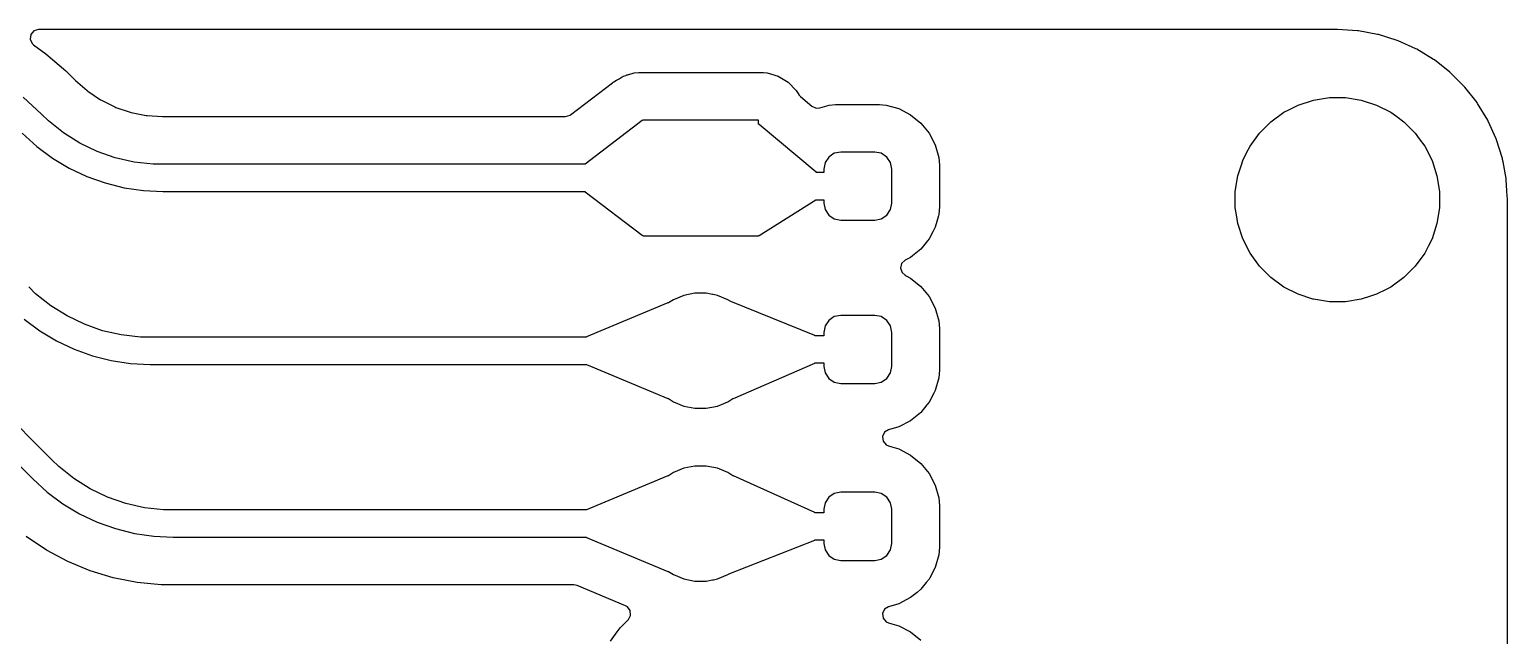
# Model space of a CAD drawing. Extents: x 86.9 to 125.9, y -129.9 to -70.9.
# Drawn here: x 104.18 to 125.9, y -79.8 to -70.9 of the extents above; entities that cross this region are included whole.
import ezdxf

# ---------------------------------------------------------------- set-up
doc = ezdxf.new("R2010")
doc.units = 0
doc.layers.add('BLACK', color=7, linetype='CONTINUOUS')

msp = doc.modelspace()

# ---------------------------------------------------------------- linework, layer by layer
at = {"layer": 'BLACK', "linetype": 'Continuous'}
for p, q in [((104.193489, -70.972989), (104.183545, -71.042147)), ((104.239244, -70.920185), (104.193489, -70.972989)), ((104.306283, -70.9005), (104.239244, -70.920185)), ((123.335108, -70.9005), (104.306283, -70.9005)), ((123.397249, -70.9005), (123.335108, -70.9005)), ((123.404736, -70.900726), (123.397249, -70.9005)), ((123.694799, -70.918271), (123.404736, -70.900726)), ((123.709656, -70.920075), (123.694799, -70.918271)), ((123.991803, -70.97178), (123.709656, -70.920075)), ((124.006332, -70.975362), (123.991803, -70.97178)), ((124.280178, -71.060696), (124.006332, -70.975362)), ((104.183545, -71.042147), (104.21257, -71.105703)), ((104.21257, -71.105703), (104.233398, -71.124818)), ((104.233398, -71.124818), (104.415719, -71.257281)), ((124.294159, -71.065998), (124.280178, -71.060696)), ((124.555751, -71.183731), (124.294159, -71.065998)), ((124.568984, -71.190676), (124.555751, -71.183731)), ((124.814474, -71.33908), (124.568984, -71.190676)), ((104.415719, -71.257281), (104.415731, -71.25729)), ((104.415731, -71.25729), (104.710692, -71.509209)), ((124.82677, -71.347567), (124.814474, -71.33908)), ((125.052583, -71.52448), (124.82677, -71.347567)), ((104.710692, -71.509209), (104.844951, -71.643468)), ((104.844951, -71.643468), (104.850873, -71.649015)), ((104.850873, -71.649015), (105.020745, -71.79799)), ((112.128973, -72.154), (112.747611, -71.680924)), ((112.747611, -71.680924), (112.747613, -71.680922)), ((112.747613, -71.680922), (112.754313, -71.675799)), ((112.754313, -71.675799), (112.755083, -71.67526)), ((112.755083, -71.67526), (112.755815, -71.674528)), ((112.755815, -71.674528), (112.758121, -71.673134)), ((112.758121, -71.673134), (112.762488, -71.670078)), ((112.762488, -71.670078), (112.762526, -71.67005)), ((112.762526, -71.67005), (112.803111, -71.641647)), ((112.803111, -71.641647), (112.803114, -71.641645)), ((112.803114, -71.641645), (112.803116, -71.641644)), ((112.803116, -71.641644), (112.832202, -71.627681)), ((112.832202, -71.627681), (112.842682, -71.622014)), ((112.842682, -71.622014), (112.901393, -71.586522)), ((112.901393, -71.586522), (112.901398, -71.58652)), ((112.901398, -71.58652), (112.939937, -71.574511)), ((112.939937, -71.57451), (112.948567, -71.571821)), ((112.939937, -71.574511), (112.939937, -71.57451)), ((112.948567, -71.571821), (112.956442, -71.568041)), ((112.956442, -71.568041), (112.963542, -71.565635)), ((112.963542, -71.565635), (112.978814, -71.562395)), ((112.978814, -71.562395), (112.984335, -71.560675)), ((112.984335, -71.560675), (112.984342, -71.560674)), ((112.984342, -71.560674), (113.063804, -71.535914)), ((113.063804, -71.535914), (113.063815, -71.535913)), ((113.063815, -71.535913), (113.134384, -71.5295)), ((113.134384, -71.5295), (114.947616, -71.5295)), ((114.947616, -71.5295), (114.966855, -71.531248)), ((114.966855, -71.531248), (115.018193, -71.535913)), ((115.018193, -71.535913), (115.180607, -71.586522)), ((115.180607, -71.586522), (115.326189, -71.67453)), ((115.326189, -71.67453), (115.44647, -71.794811)), ((125.063774, -71.534395), (125.052583, -71.52448)), ((125.266605, -71.737226), (125.063774, -71.534395)), ((104.352505, -72.141679), (104.080057, -71.892029)), ((105.020745, -71.79799), (105.033613, -71.807864)), ((105.033613, -71.807864), (105.218073, -71.931118)), ((115.44647, -71.794811), (115.446471, -71.794813)), ((115.446471, -71.794813), (115.482464, -71.854351)), ((115.482464, -71.854351), (115.484811, -71.857088)), ((115.484811, -71.857088), (115.485396, -71.858967)), ((115.485396, -71.858967), (115.50895, -71.885252)), ((115.50895, -71.885252), (115.676941, -72.025985)), ((123.049632, -71.936446), (123.282903, -71.8995)), ((123.282903, -71.8995), (123.282908, -71.8995)), ((123.282908, -71.8995), (123.519092, -71.8995)), ((123.519092, -71.8995), (123.519097, -71.8995)), ((123.519097, -71.8995), (123.752369, -71.936446)), ((125.27652, -71.748417), (125.266605, -71.737226)), ((125.453433, -71.97423), (125.27652, -71.748417)), ((105.218073, -71.931118), (105.232119, -71.939228)), ((105.232119, -71.939228), (105.431093, -72.037353)), ((105.431093, -72.037353), (105.446078, -72.04356)), ((105.446078, -72.04356), (105.656157, -72.114875)), ((105.656157, -72.114875), (105.671825, -72.119073)), ((105.671825, -72.119073), (105.889411, -72.162355)), ((115.676941, -72.025985), (115.740972, -72.053947)), ((115.740972, -72.053947), (115.790681, -72.050148)), ((115.790681, -72.050148), (115.932448, -72.009583)), ((115.932448, -72.009583), (115.932449, -72.009582)), ((115.932449, -72.009582), (115.932452, -72.009582)), ((115.932452, -72.009582), (116.021338, -72.00168)), ((116.021338, -72.00168), (116.045862, -71.9995)), ((116.045862, -71.9995), (116.656138, -71.9995)), ((116.656138, -71.9995), (116.668401, -72.00059)), ((116.668401, -72.00059), (116.769549, -72.009582)), ((116.769549, -72.009582), (116.955406, -72.062762)), ((116.955406, -72.062762), (117.12675, -72.152265)), ((122.42349, -72.255483), (122.614567, -72.116657)), ((122.614567, -72.116657), (122.685735, -72.080395)), ((122.685735, -72.080395), (122.825004, -72.009433)), ((122.825004, -72.009433), (123.049632, -71.936446)), ((123.752369, -71.936446), (123.976997, -72.009433)), ((123.976997, -72.009433), (124.187434, -72.116657)), ((124.187434, -72.116657), (124.273563, -72.179234)), ((125.46192, -71.986526), (125.453433, -71.97423)), ((125.610324, -72.232016), (125.46192, -71.986526)), ((104.352508, -72.141682), (104.352505, -72.141679)), ((104.452609, -72.241783), (104.352508, -72.141682)), ((104.673967, -72.418312), (104.452609, -72.241783)), ((105.889411, -72.162355), (105.905491, -72.164472)), ((105.905491, -72.164472), (106.130659, -72.179234)), ((106.130659, -72.179234), (106.138771, -72.1795)), ((106.138771, -72.1795), (112.053649, -72.1795)), ((112.053649, -72.1795), (112.120688, -72.159815)), ((112.120688, -72.159815), (112.128973, -72.154)), ((113.182869, -72.236218), (112.345593, -72.876488)), ((113.189969, -72.233812), (113.182869, -72.236218)), ((113.191, -72.234238), (113.189969, -72.233812)), ((114.891, -72.23), (113.191, -72.23)), ((113.191, -72.23), (113.191, -72.234238)), ((114.891, -72.292066), (114.891, -72.23)), ((114.89892, -72.294556), (114.891, -72.292066)), ((114.899404, -72.294962), (114.89892, -72.294556)), ((115.736813, -72.996492), (114.899404, -72.294962)), ((117.12675, -72.152265), (117.276572, -72.274428)), ((117.276572, -72.274428), (117.398735, -72.42425)), ((122.256483, -72.42249), (122.42349, -72.255483)), ((124.273563, -72.179234), (124.37851, -72.255483)), ((124.37851, -72.255483), (124.378512, -72.255485)), ((124.378512, -72.255485), (124.378513, -72.255485)), ((124.378513, -72.255485), (124.545515, -72.422487)), ((125.617269, -72.245249), (125.610324, -72.232016)), ((125.735002, -72.506841), (125.617269, -72.245249)), ((104.06967, -72.424527), (104.282044, -72.617014)), ((104.913697, -72.568946), (104.673967, -72.418312)), ((117.398735, -72.42425), (117.488238, -72.595594)), ((122.117657, -72.613567), (122.256483, -72.42249)), ((124.545515, -72.422487), (124.545515, -72.422488)), ((124.545515, -72.422488), (124.545517, -72.42249)), ((124.545517, -72.42249), (124.605138, -72.50455)), ((124.605138, -72.50455), (124.684343, -72.613566)), ((125.740304, -72.520822), (125.735002, -72.506841)), ((125.821518, -72.781448), (125.740304, -72.520822)), ((104.282044, -72.617014), (104.512268, -72.787762)), ((105.168786, -72.691793), (104.913697, -72.568946)), ((105.436026, -72.785307), (105.168786, -72.691793)), ((115.924223, -72.773223), (115.87003, -72.854329)), ((116.005329, -72.71903), (115.924223, -72.773223)), ((116.101, -72.7), (116.005329, -72.71903)), ((116.601, -72.7), (116.101, -72.7)), ((116.696671, -72.71903), (116.601, -72.7)), ((116.777777, -72.773223), (116.696671, -72.71903)), ((116.83197, -72.854329), (116.777777, -72.773223)), ((117.488238, -72.595594), (117.541418, -72.781451)), ((122.010434, -72.824003), (122.066998, -72.712991)), ((122.066998, -72.712991), (122.117657, -72.613567)), ((124.684343, -72.613566), (124.791567, -72.824003)), ((104.512268, -72.787762), (104.758119, -72.935121)), ((104.758119, -72.935121), (105.01723, -73.057674)), ((105.712055, -72.848312), (105.436026, -72.785307)), ((105.993402, -72.880015), (105.712055, -72.848312)), ((106.134792, -72.880016), (105.993402, -72.880015)), ((106.134964, -72.88), (106.134792, -72.880016)), ((112.343558, -72.88), (106.134964, -72.88)), ((112.345593, -72.876488), (112.343558, -72.88)), ((115.87003, -72.854329), (115.851, -72.95)), ((115.851, -72.95), (115.851, -73)), ((116.851, -72.95), (116.83197, -72.854329)), ((116.851, -73.45), (116.851, -72.95)), ((117.541418, -72.781451), (117.5515, -72.894863)), ((117.5515, -72.894863), (117.5515, -73.505136)), ((121.937447, -73.048631), (121.990371, -72.88575)), ((121.990371, -72.88575), (122.010432, -72.824008)), ((122.010432, -72.824008), (122.010434, -72.824005)), ((122.010434, -72.824005), (122.010434, -72.824003)), ((124.791567, -72.824003), (124.864554, -73.048631)), ((125.825636, -72.794663), (125.821518, -72.781448)), ((125.82922, -72.809197), (125.825636, -72.794663)), ((125.835372, -72.842775), (125.82922, -72.809197)), ((125.880924, -73.09134), (125.835372, -72.842775)), ((105.01723, -73.057674), (105.287105, -73.15424)), ((105.287105, -73.15424), (105.565146, -73.223888)), ((115.737573, -72.997188), (115.736813, -72.996492)), ((115.738738, -73), (115.737573, -72.997188)), ((115.851, -73), (115.738738, -73)), ((121.9005, -73.281902), (121.937447, -73.048631)), ((124.864554, -73.048631), (124.9015, -73.281902)), ((125.882729, -73.106205), (125.880924, -73.09134)), ((125.892609, -73.269549), (125.882729, -73.106205)), ((105.565146, -73.223888), (105.848675, -73.265949)), ((105.848675, -73.265949), (106.134961, -73.280017)), ((106.134961, -73.28), (106.134962, -73.279999)), ((106.134961, -73.280017), (106.134961, -73.28)), ((106.134962, -73.279999), (106.134964, -73.28)), ((106.134964, -73.28), (112.343395, -73.28)), ((112.343395, -73.28), (112.344427, -73.282491)), ((112.344427, -73.282491), (112.345593, -73.283512)), ((112.345593, -73.283512), (113.182869, -73.923781)), ((114.898885, -73.925083), (115.73549, -73.403435)), ((115.73549, -73.403435), (115.737946, -73.4)), ((115.737946, -73.4), (115.851, -73.4)), ((115.851, -73.4), (115.851, -73.45)), ((121.9005, -73.518097), (121.9005, -73.281902)), ((124.9015, -73.281902), (124.9015, -73.518097)), ((125.893356, -73.281902), (125.892609, -73.269549)), ((125.900274, -73.396263), (125.893356, -73.281902)), ((125.9005, -73.40375), (125.900274, -73.396263)), ((125.9005, -117.04434), (125.9005, -73.40375)), ((115.851, -73.45), (115.87003, -73.545671)), ((115.87003, -73.545671), (115.924223, -73.626777)), ((115.924223, -73.626777), (116.005329, -73.68097)), ((116.696671, -73.68097), (116.777777, -73.626777)), ((116.777777, -73.626777), (116.83197, -73.545671)), ((116.83197, -73.545671), (116.851, -73.45)), ((117.536205, -73.636767), (117.488238, -73.804405)), ((117.541417, -73.618552), (117.536205, -73.636767)), ((117.541418, -73.618551), (117.541417, -73.618552)), ((117.5515, -73.505136), (117.541418, -73.618548)), ((117.541418, -73.618548), (117.541418, -73.618551)), ((121.917254, -73.623876), (121.9005, -73.518097)), ((121.937447, -73.751368), (121.917254, -73.623876)), ((124.9015, -73.518097), (124.864554, -73.751368)), ((116.005329, -73.68097), (116.101, -73.7)), ((116.101, -73.7), (116.601, -73.7)), ((116.601, -73.7), (116.696671, -73.68097)), ((117.488238, -73.804405), (117.452547, -73.872731)), ((122.010432, -73.975992), (121.937447, -73.751368)), ((124.864554, -73.751368), (124.791567, -73.975996)), ((113.182869, -73.923781), (113.191, -73.925945)), ((113.191, -73.925945), (113.191, -73.93)), ((113.191, -73.93), (114.891, -73.93)), ((114.891, -73.93), (114.891, -73.926151)), ((114.891, -73.926151), (114.892702, -73.926855)), ((114.892702, -73.926855), (114.898885, -73.925083)), ((117.374069, -74.006), (117.276572, -74.125571)), ((117.398734, -73.975751), (117.374069, -74.006)), ((117.452547, -73.872731), (117.398734, -73.975751)), ((122.117657, -74.186433), (122.010432, -73.975992)), ((124.739743, -74.077705), (124.684343, -74.186433)), ((124.791567, -73.975996), (124.739743, -74.077705)), ((117.045662, -74.290091), (116.995355, -74.338578)), ((117.126751, -74.247734), (117.045662, -74.290091)), ((117.154409, -74.225181), (117.126751, -74.247734)), ((117.276572, -74.125571), (117.154409, -74.225181)), ((122.256483, -74.37751), (122.117657, -74.186433)), ((124.684343, -74.186433), (124.545517, -74.37751)), ((116.995355, -74.338578), (116.979248, -74.406566)), ((116.979248, -74.406566), (117.002455, -74.472469)), ((117.002455, -74.472469), (117.045662, -74.509908)), ((117.045662, -74.509908), (117.062886, -74.518906)), ((122.42349, -74.544517), (122.256483, -74.37751)), ((124.545517, -74.37751), (124.37851, -74.544517)), ((104.265626, -74.781781), (104.165526, -74.681681)), ((117.062886, -74.518906), (117.126752, -74.552266)), ((117.126752, -74.552266), (117.276572, -74.674428)), ((117.276572, -74.674428), (117.398735, -74.82425)), ((122.614567, -74.683343), (122.42349, -74.544517)), ((122.825008, -74.790568), (122.614567, -74.683343)), ((124.116993, -74.719234), (123.976997, -74.790566)), ((124.187433, -74.683343), (124.116993, -74.719234)), ((124.37851, -74.544517), (124.187433, -74.683343)), ((104.486985, -74.958309), (104.265626, -74.781781)), ((113.559887, -74.916964), (112.364518, -75.416994)), ((113.566671, -74.916282), (113.559887, -74.916964)), ((113.569137, -74.917925), (113.566671, -74.916282)), ((113.640313, -74.870367), (113.569137, -74.917925)), ((113.794258, -74.806601), (113.640313, -74.870367)), ((113.957685, -74.774093), (113.794258, -74.806601)), ((114.124315, -74.774093), (113.957685, -74.774093)), ((114.212754, -74.791684), (114.124315, -74.774093)), ((114.219914, -74.791624), (114.212754, -74.791684)), ((114.227145, -74.794547), (114.219914, -74.791624)), ((114.287742, -74.806601), (114.227145, -74.794547)), ((114.441687, -74.870367), (114.287742, -74.806601)), ((114.483072, -74.898019), (114.441687, -74.870367)), ((115.717355, -75.397043), (114.483072, -74.898019)), ((117.398735, -74.82425), (117.488238, -74.995594)), ((123.041772, -74.860999), (122.825008, -74.790568)), ((123.049632, -74.863553), (123.041772, -74.860999)), ((123.282903, -74.9005), (123.049632, -74.863553)), ((123.519092, -74.9005), (123.282903, -74.9005)), ((123.519097, -74.9005), (123.519092, -74.9005)), ((123.752369, -74.863553), (123.519097, -74.9005)), ((123.885656, -74.820245), (123.752369, -74.863553)), ((123.976992, -74.790568), (123.885656, -74.820245)), ((123.976995, -74.790566), (123.976992, -74.790568)), ((123.976997, -74.790566), (123.976995, -74.790566)), ((104.505522, -77.221678), (102.270321, -74.986477)), ((104.095063, -75.157013), (104.325288, -75.327759)), ((104.726716, -75.108942), (104.486985, -74.958309)), ((104.981804, -75.231787), (104.726716, -75.108942)), ((116.005329, -75.11903), (115.924223, -75.173223)), ((116.101, -75.1), (116.005329, -75.11903)), ((116.601, -75.1), (116.101, -75.1)), ((116.696671, -75.11903), (116.601, -75.1)), ((116.777777, -75.173223), (116.696671, -75.11903)), ((117.488238, -74.995594), (117.541418, -75.181451)), ((101.98748, -75.26932), (104.222681, -77.504521)), ((104.325288, -75.327759), (104.571139, -75.475117)), ((105.249044, -75.325298), (104.981804, -75.231787)), ((105.525072, -75.388301), (105.249044, -75.325298)), ((115.87003, -75.254329), (115.851, -75.35)), ((115.851, -75.35), (115.851, -75.4)), ((115.924223, -75.173223), (115.87003, -75.254329)), ((116.83197, -75.254329), (116.777777, -75.173223)), ((116.851, -75.35), (116.83197, -75.254329)), ((116.851, -75.85), (116.851, -75.35)), ((117.541418, -75.181451), (117.5515, -75.294863)), ((117.5515, -75.294863), (117.5515, -75.905136)), ((104.571139, -75.475117), (104.83025, -75.597668)), ((104.83025, -75.597668), (105.100126, -75.694232)), ((105.80642, -75.420003), (105.525072, -75.388301)), ((105.947942, -75.420003), (105.80642, -75.420003)), ((105.947982, -75.42), (105.947942, -75.420003)), ((112.361533, -75.42), (105.947982, -75.42)), ((112.364518, -75.416994), (112.361533, -75.42)), ((115.72124, -75.399616), (115.717355, -75.397043)), ((115.721399, -75.4), (115.72124, -75.399616)), ((115.851, -75.4), (115.721399, -75.4)), ((105.100126, -75.694232), (105.378166, -75.763879)), ((105.378166, -75.763879), (105.661695, -75.805938)), ((105.661695, -75.805938), (105.947981, -75.820004)), ((114.52219, -76.322855), (115.717632, -75.803058)), ((115.717632, -75.803058), (115.720585, -75.8)), ((115.720585, -75.8), (115.851, -75.8)), ((115.851, -75.8), (115.851, -75.85)), ((105.947981, -75.82), (105.947982, -75.819999)), ((105.947981, -75.820004), (105.947981, -75.82)), ((105.947982, -75.819999), (105.947982, -75.82)), ((105.947982, -75.82), (112.36056, -75.82)), ((112.36056, -75.82), (112.36076, -75.820484)), ((112.36076, -75.820484), (112.364518, -75.823005)), ((112.364518, -75.823005), (113.559885, -76.323034)), ((115.851, -75.85), (115.87003, -75.945671)), ((115.87003, -75.945671), (115.924223, -76.026777)), ((115.924223, -76.026777), (116.005329, -76.08097)), ((116.696671, -76.08097), (116.777777, -76.026777)), ((116.777777, -76.026777), (116.83197, -75.945671)), ((116.83197, -75.945671), (116.851, -75.85)), ((117.541418, -76.018548), (117.488238, -76.204405)), ((117.5515, -75.905136), (117.541418, -76.018548)), ((116.005329, -76.08097), (116.101, -76.1)), ((116.101, -76.1), (116.601, -76.1)), ((116.601, -76.1), (116.696671, -76.08097)), ((117.468412, -76.242359), (117.398734, -76.375751)), ((117.488238, -76.204405), (117.468412, -76.242359)), ((113.559885, -76.323034), (113.56884, -76.323065)), ((113.56884, -76.323065), (113.569641, -76.322411)), ((113.569641, -76.322411), (113.640313, -76.369633)), ((113.640313, -76.369633), (113.794258, -76.433399)), ((113.794258, -76.433399), (113.957685, -76.465907)), ((113.957685, -76.465907), (114.124315, -76.465907)), ((114.124315, -76.465907), (114.287742, -76.433399)), ((114.287742, -76.433399), (114.441687, -76.369633)), ((114.441687, -76.369633), (114.512913, -76.322041)), ((114.512913, -76.322041), (114.515254, -76.323602)), ((114.515254, -76.323602), (114.52219, -76.322855)), ((117.365743, -76.416211), (117.276572, -76.525571)), ((117.398734, -76.375751), (117.365743, -76.416211)), ((117.126751, -76.647734), (116.955406, -76.737237)), ((117.271011, -76.530105), (117.126751, -76.647734)), ((117.276572, -76.525571), (117.271011, -76.530105)), ((116.744178, -76.818152), (116.714715, -76.881505)), ((116.714715, -76.881505), (116.72418, -76.950731)), ((116.803215, -76.780784), (116.744178, -76.818152)), ((116.955406, -76.737237), (116.803215, -76.780784)), ((116.72418, -76.950731), (116.769569, -77.00385)), ((116.769569, -77.00385), (116.803214, -77.019214)), ((116.803214, -77.019214), (116.849038, -77.032326)), ((116.849038, -77.032326), (116.955406, -77.062762)), ((116.955406, -77.062762), (117.12675, -77.152265)), ((104.505525, -77.221681), (104.505522, -77.221678)), ((104.505526, -77.221681), (104.505525, -77.221681)), ((104.605626, -77.321781), (104.505526, -77.221681)), ((104.826985, -77.498309), (104.605626, -77.321781)), ((113.957685, -77.314093), (113.794258, -77.346601)), ((114.124315, -77.314093), (113.957685, -77.314093)), ((114.287742, -77.346601), (114.124315, -77.314093)), ((117.12675, -77.152265), (117.276572, -77.274428)), ((117.276572, -77.274428), (117.398735, -77.42425)), ((104.222681, -77.504521), (104.222683, -77.504525)), ((104.222683, -77.504525), (104.222683, -77.504524)), ((104.222683, -77.504524), (104.435063, -77.697013)), ((105.066716, -77.648942), (104.826985, -77.498309)), ((113.559887, -77.456964), (112.364518, -77.956994)), ((113.566671, -77.456282), (113.559887, -77.456964)), ((113.569137, -77.457925), (113.566671, -77.456282)), ((113.640313, -77.410367), (113.569137, -77.457925)), ((113.794258, -77.346601), (113.640313, -77.410367)), ((114.441687, -77.410367), (114.287742, -77.346601)), ((114.512504, -77.457685), (114.441687, -77.410367)), ((114.513311, -77.457044), (114.512504, -77.457685)), ((114.52226, -77.457323), (114.513311, -77.457044)), ((115.717784, -77.996893), (114.52226, -77.457323)), ((117.398735, -77.42425), (117.488238, -77.595594)), ((104.435063, -77.697013), (104.665288, -77.867759)), ((105.321804, -77.771787), (105.066716, -77.648942)), ((105.589044, -77.865298), (105.321804, -77.771787)), ((116.005329, -77.71903), (115.924223, -77.773223)), ((116.101, -77.7), (116.005329, -77.71903)), ((116.601, -77.7), (116.101, -77.7)), ((116.696671, -77.71903), (116.601, -77.7)), ((116.777777, -77.773223), (116.696671, -77.71903)), ((117.488238, -77.595594), (117.541418, -77.781451)), ((104.665288, -77.867759), (104.911139, -78.015117)), ((105.865072, -77.928301), (105.589044, -77.865298)), ((106.14642, -77.960003), (105.865072, -77.928301)), ((106.287942, -77.960003), (106.14642, -77.960003)), ((106.287982, -77.96), (106.287942, -77.960003)), ((112.361533, -77.96), (106.287982, -77.96)), ((112.364518, -77.956994), (112.361533, -77.96)), ((115.87003, -77.854329), (115.851, -77.95)), ((115.851, -77.95), (115.851, -78)), ((115.924223, -77.773223), (115.87003, -77.854329)), ((116.83197, -77.854329), (116.777777, -77.773223)), ((116.851, -77.95), (116.83197, -77.854329)), ((116.851, -78.45), (116.851, -77.95)), ((117.541418, -77.781451), (117.5515, -77.894863)), ((117.5515, -77.894863), (117.5515, -78.505136)), ((104.911139, -78.015117), (105.17025, -78.137668)), ((105.17025, -78.137668), (105.440126, -78.234232)), ((115.72124, -77.999282), (115.717784, -77.996893)), ((115.721537, -78), (115.72124, -77.999282)), ((115.851, -78), (115.721537, -78)), ((104.42403, -78.54904), (104.128191, -78.351367)), ((105.440126, -78.234232), (105.718166, -78.303879)), ((105.718166, -78.303879), (106.001695, -78.345938)), ((106.001695, -78.345938), (106.287981, -78.360004)), ((106.287981, -78.36), (106.287982, -78.359999)), ((106.287981, -78.360004), (106.287981, -78.36)), ((106.287982, -78.359999), (106.287982, -78.36)), ((106.287982, -78.36), (112.36056, -78.36)), ((112.36056, -78.36), (112.36076, -78.360484)), ((112.36076, -78.360484), (112.364518, -78.363005)), ((112.364518, -78.363005), (113.559885, -78.863034)), ((114.469936, -78.890757), (115.717229, -78.402909)), ((115.717229, -78.402909), (115.720256, -78.4)), ((115.720256, -78.4), (115.851, -78.4)), ((115.851, -78.4), (115.851, -78.45)), ((104.73782, -78.716765), (104.42403, -78.54904)), ((115.851, -78.45), (115.87003, -78.545671)), ((115.87003, -78.545671), (115.924223, -78.626777)), ((115.924223, -78.626777), (116.005329, -78.68097)), ((116.696671, -78.68097), (116.777777, -78.626777)), ((116.777777, -78.626777), (116.83197, -78.545671)), ((116.83197, -78.545671), (116.851, -78.45)), ((117.541418, -78.618548), (117.488238, -78.804405)), ((117.5515, -78.505136), (117.541418, -78.618548)), ((105.066538, -78.852925), (104.73782, -78.716765)), ((105.40702, -78.956211), (105.066538, -78.852925)), ((116.005329, -78.68097), (116.101, -78.7)), ((116.101, -78.7), (116.601, -78.7)), ((116.601, -78.7), (116.696671, -78.68097)), ((117.488238, -78.804405), (117.408943, -78.956206)), ((105.755986, -79.025626), (105.40702, -78.956211)), ((106.110075, -79.060503), (105.755986, -79.025626)), ((106.287976, -79.060504), (106.110075, -79.060503)), ((106.339329, -79.060503), (106.287976, -79.060503)), ((106.287976, -79.060503), (106.287976, -79.060504)), ((106.339342, -79.0605), (106.339329, -79.060503)), ((106.376668, -79.0605), (106.339342, -79.0605)), ((112.17888, -79.0605), (106.376668, -79.0605)), ((112.226732, -79.070104), (112.17888, -79.0605)), ((112.938513, -79.367847), (112.226732, -79.070104)), ((113.559885, -78.863034), (113.56884, -78.863065)), ((113.56884, -78.863065), (113.569641, -78.862411)), ((113.569641, -78.862411), (113.640313, -78.909633)), ((113.640313, -78.909633), (113.794258, -78.973399)), ((113.794258, -78.973399), (113.957685, -79.005907)), ((113.957685, -79.005907), (114.124315, -79.005907)), ((114.124315, -79.005907), (114.213169, -78.988232)), ((114.213169, -78.988232), (114.217858, -78.98916)), ((114.217858, -78.98916), (114.219824, -78.988583)), ((114.219824, -78.988583), (114.228534, -78.985176)), ((114.228534, -78.985176), (114.287742, -78.973399)), ((114.287742, -78.973399), (114.441687, -78.909633)), ((114.441687, -78.909633), (114.469936, -78.890757)), ((117.358068, -79.025623), (117.276572, -79.125571)), ((117.398734, -78.975751), (117.358068, -79.025623)), ((117.408943, -78.956206), (117.398734, -78.975751)), ((117.126751, -79.247734), (116.955406, -79.337237)), ((117.221984, -79.170081), (117.126751, -79.247734)), ((117.276572, -79.125571), (117.221984, -79.170081)), ((112.964969, -79.382974), (112.938513, -79.367847)), ((113.006841, -79.438907), (112.964969, -79.382974)), ((112.97834, -79.569922), (113.011825, -79.508599)), ((113.011825, -79.508599), (113.006841, -79.438907)), ((116.744178, -79.418152), (116.714715, -79.481505)), ((116.714715, -79.481505), (116.72418, -79.550731)), ((116.803215, -79.380784), (116.744178, -79.418152)), ((116.955406, -79.337237), (116.803215, -79.380784)), ((112.813046, -79.752266), (112.85834, -79.689923)), ((112.85834, -79.689923), (112.858344, -79.689918)), ((112.858344, -79.689918), (112.97834, -79.569922)), ((116.72418, -79.550731), (116.769569, -79.60385)), ((116.769569, -79.60385), (116.803214, -79.619214)), ((116.803214, -79.619214), (116.849038, -79.632326)), ((116.849038, -79.632326), (116.955406, -79.662762)), ((116.955406, -79.662762), (117.12675, -79.752265)), ((112.714894, -79.887361), (112.813046, -79.752266)), ((117.12675, -79.752265), (117.276572, -79.874428))]:
    msp.add_line(p, q, dxfattribs=at)

doc.saveas('drawing.dxf')
